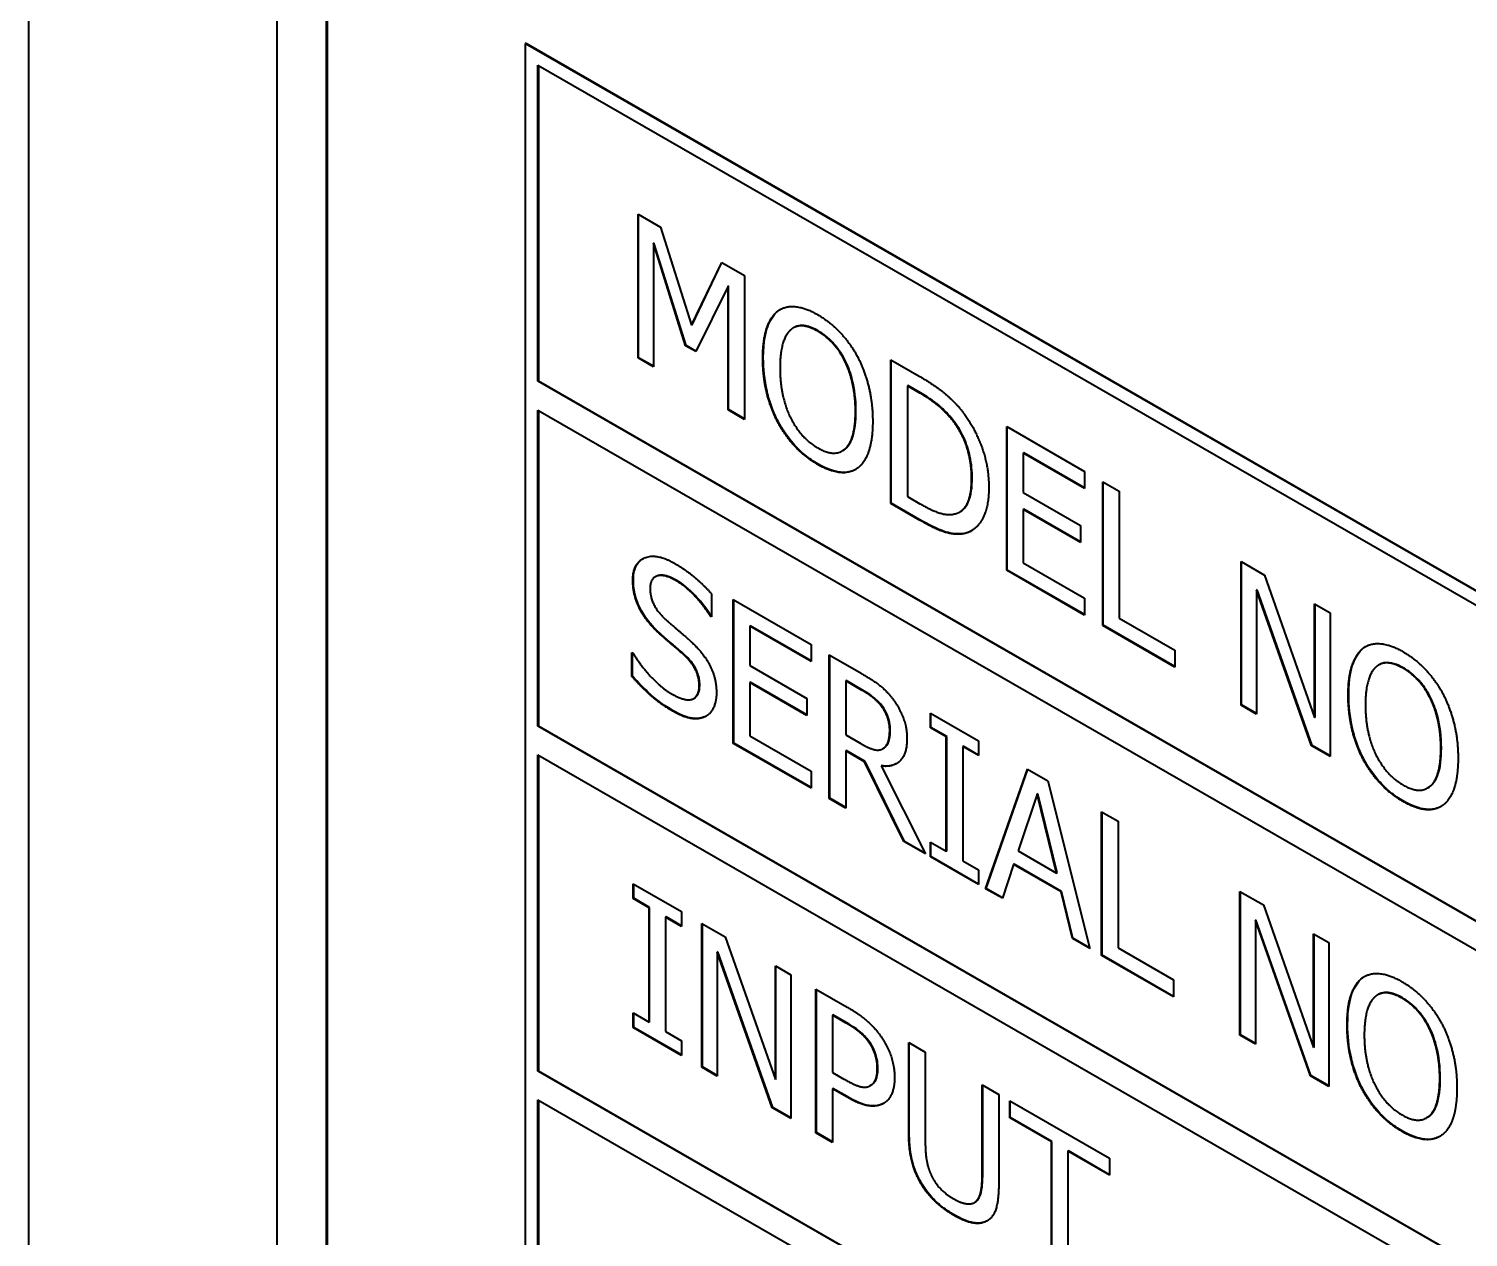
# Model space of a CAD drawing. Header units: millimetres. Extents: x 0 to 4756, y 0 to 3364.
# Drawn here: x 3925.43 to 3935.67, y 2690.37 to 2698.96 of the extents above; entities that cross this region are included whole.
import ezdxf

# ---------------------------------------------------------------- set-up
doc = ezdxf.new("R2010")
doc.units = ezdxf.units.MM
doc.header["$LTSCALE"] = 4
doc.layers.add('가시적인 것(ISO)', color=3, linetype='Continuous', lineweight=40)
doc.layers.add('가시적인 좁은 것(ISO)', color=3, linetype='Continuous', lineweight=35)

msp = doc.modelspace()

# ---------------------------------------------------------------- linework, layer by layer
at = {"layer": '가시적인 것(ISO)'}
for p, q in [((3925.4333, 2668.1894), (3925.4333, 2717.2422)), ((3927.1975, 2712.1344), (3927.1975, 2671.2571)), ((3927.5511, 2671.428), (3927.5511, 2711.5564)), ((3927.5546, 2711.555), (3927.5546, 2671.43)), ((3928.9688, 2698.8553), (3928.9653, 2698.8532)), ((3928.9653, 2698.8532), (3944.8752, 2689.6913)), ((3928.9653, 2679.2321), (3928.9653, 2698.8532)), ((3928.9688, 2698.8553), (3944.8787, 2689.6934)), ((3929.0537, 2696.4519), (3929.0537, 2698.7001)), ((3929.0537, 2698.7001), (3944.7868, 2689.64)), ((3929.0572, 2698.6981), (3929.0572, 2696.4539)), ((3929.7655, 2696.6173), (3929.7655, 2697.6392)), ((3929.7655, 2697.6392), (3929.9259, 2697.5468)), ((3929.769, 2696.6193), (3929.769, 2697.6372)), ((3929.9259, 2697.5468), (3930.1465, 2696.8508)), ((3929.8786, 2697.4365), (3929.8751, 2697.4345)), ((3930.1036, 2696.7041), (3929.8751, 2697.4345)), ((3929.8751, 2697.4345), (3929.8751, 2696.5542)), ((3930.1071, 2696.7062), (3929.8786, 2697.4365)), ((3930.1465, 2696.8508), (3930.36, 2697.2968)), ((3930.1501, 2696.8529), (3930.362, 2697.2957)), ((3930.36, 2697.2968), (3930.5233, 2697.2028)), ((3930.5233, 2697.2028), (3930.5233, 2696.1809)), ((3930.4058, 2697.1288), (3930.1752, 2696.6629)), ((3930.4094, 2697.1309), (3930.4058, 2697.1288)), ((3930.4058, 2696.2485), (3930.4058, 2697.1288)), ((3930.4094, 2696.2505), (3930.4094, 2697.1309)), ((3930.7618, 2696.9528), (3930.7582, 2696.9507)), ((3930.1501, 2696.8529), (3930.1465, 2696.8508)), ((3930.8734, 2696.8332), (3930.8699, 2696.8312)), ((3930.1071, 2696.7062), (3930.1036, 2696.7041)), ((3930.1752, 2696.6629), (3930.1036, 2696.7041)), ((3930.1768, 2696.6661), (3930.1071, 2696.7062)), ((3929.769, 2696.6193), (3929.7655, 2696.6173)), ((3929.8751, 2696.5542), (3929.7655, 2696.6173)), ((3929.8751, 2696.5582), (3929.769, 2696.6193)), ((3931.5626, 2695.5824), (3931.5626, 2696.6043)), ((3931.5626, 2696.6043), (3931.7639, 2696.4884)), ((3931.5662, 2695.5844), (3931.5662, 2696.6023)), ((3929.0572, 2696.4539), (3929.0537, 2696.4519)), ((3944.7868, 2687.3918), (3929.0537, 2696.4519)), ((3929.0572, 2696.4539), (3944.7868, 2687.3959)), ((3931.6836, 2696.4211), (3931.6801, 2696.4191)), ((3931.6801, 2696.4191), (3931.6801, 2695.6323)), ((3931.7696, 2696.3675), (3931.6801, 2696.4191)), ((3931.7732, 2696.3695), (3931.6836, 2696.4211)), ((3929.0537, 2693.9993), (3929.0537, 2696.2475)), ((3929.0537, 2696.2475), (3944.7868, 2687.1874)), ((3929.0572, 2696.2455), (3929.0572, 2694.0013)), ((3930.4094, 2696.2505), (3930.4058, 2696.2485)), ((3930.5233, 2696.1809), (3930.4058, 2696.2485)), ((3930.5233, 2696.1849), (3930.4094, 2696.2505)), ((3932.3871, 2695.1076), (3932.3871, 2696.1295)), ((3932.3871, 2696.1295), (3932.94, 2695.8111)), ((3932.3906, 2695.1096), (3932.3906, 2696.1275)), ((3931.2206, 2695.9583), (3931.2171, 2695.9563)), ((3932.5081, 2695.943), (3932.5045, 2695.941)), ((3932.94, 2695.6902), (3932.5045, 2695.941)), ((3932.5045, 2695.941), (3932.5045, 2695.6611)), ((3932.94, 2695.6943), (3932.5081, 2695.943)), ((3932.94, 2695.8111), (3932.94, 2695.6902)), ((3933.0689, 2694.7149), (3933.0689, 2695.7369)), ((3933.0689, 2695.7369), (3933.1864, 2695.6692)), ((3933.0725, 2694.717), (3933.0725, 2695.7348)), ((3931.6801, 2695.6323), (3931.7696, 2695.5808)), ((3932.5045, 2695.6611), (3932.9107, 2695.4272)), ((3933.1864, 2695.6692), (3933.1864, 2694.7682)), ((3931.5662, 2695.5844), (3931.5626, 2695.5824)), ((3931.766, 2695.4652), (3931.5626, 2695.5824)), ((3931.7696, 2695.4673), (3931.5662, 2695.5844)), ((3932.056, 2695.5244), (3932.0524, 2695.5224)), ((3932.5081, 2695.5422), (3932.5045, 2695.5402)), ((3932.5045, 2695.5402), (3932.5045, 2695.1609)), ((3932.9107, 2695.3063), (3932.5045, 2695.5402)), ((3932.9107, 2695.3104), (3932.5081, 2695.5422)), ((3932.9107, 2695.4272), (3932.9107, 2695.3063)), ((3932.0826, 2695.369), (3932.0791, 2695.367)), ((3932.3906, 2695.1096), (3932.3871, 2695.1076)), ((3932.94, 2694.7892), (3932.3871, 2695.1076)), ((3932.94, 2694.7932), (3932.3906, 2695.1096)), ((3932.5045, 2695.1609), (3932.94, 2694.9101)), ((3934.0531, 2694.1482), (3934.0531, 2695.1701)), ((3934.0531, 2695.1701), (3934.22, 2695.074)), ((3934.0566, 2694.1502), (3934.0566, 2695.1681)), ((3929.8898, 2695.0626), (3929.8862, 2695.0605)), ((3934.22, 2695.074), (3934.576, 2694.0599)), ((3930.2884, 2694.9396), (3930.2884, 2694.7773)), ((3930.4424, 2693.877), (3930.4424, 2694.899)), ((3930.4424, 2694.899), (3930.9953, 2694.5805)), ((3930.4459, 2693.8791), (3930.4459, 2694.8969)), ((3932.94, 2694.9101), (3932.94, 2694.7892)), ((3934.1662, 2694.9683), (3934.1627, 2694.9662)), ((3934.5538, 2693.8599), (3934.1627, 2694.9662)), ((3934.1627, 2694.9662), (3934.1627, 2694.0851)), ((3934.5573, 2693.8619), (3934.1662, 2694.9683)), ((3930.2833, 2694.7843), (3930.2798, 2694.7822)), ((3930.2884, 2694.7773), (3930.2798, 2694.7822)), ((3930.2884, 2694.7814), (3930.2833, 2694.7843)), ((3934.576, 2694.0599), (3934.576, 2694.869)), ((3934.576, 2694.869), (3934.6856, 2694.8059)), ((3934.5795, 2694.062), (3934.5795, 2694.867)), ((3934.6856, 2694.8059), (3934.6856, 2693.784)), ((3930.5634, 2694.7124), (3930.5598, 2694.7104)), ((3930.9953, 2694.4596), (3930.5598, 2694.7104)), ((3930.5598, 2694.7104), (3930.5598, 2694.4305)), ((3930.9953, 2694.4637), (3930.5634, 2694.7124)), ((3933.0725, 2694.717), (3933.0689, 2694.7149)), ((3933.5811, 2694.42), (3933.0689, 2694.7149)), ((3933.5811, 2694.4241), (3933.0725, 2694.717)), ((3933.1864, 2694.7682), (3933.5811, 2694.5409)), ((3930.9953, 2694.5805), (3930.9953, 2694.4596)), ((3929.7218, 2694.3533), (3929.7218, 2694.5239)), ((3929.7218, 2694.5239), (3929.7304, 2694.5189)), ((3929.7253, 2694.3553), (3929.7253, 2694.5218)), ((3931.1243, 2694.5063), (3931.352, 2694.3751)), ((3931.1243, 2693.4844), (3931.1243, 2694.5063)), ((3931.1278, 2693.4864), (3931.1278, 2694.5042)), ((3933.5811, 2694.5409), (3933.5811, 2694.42)), ((3934.9241, 2694.5559), (3934.9205, 2694.5538)), ((3930.5598, 2694.4305), (3930.966, 2694.1966)), ((3935.0357, 2694.4363), (3935.0322, 2694.4343)), ((3929.7253, 2694.3553), (3929.7218, 2694.3533)), ((3930.5634, 2694.3116), (3930.5598, 2694.3096)), ((3930.5598, 2694.3096), (3930.5598, 2693.9303)), ((3930.966, 2694.0757), (3930.5598, 2694.3096)), ((3930.966, 2694.0798), (3930.5634, 2694.3116)), ((3931.2453, 2694.3231), (3931.2417, 2694.321)), ((3931.3585, 2694.2538), (3931.2417, 2694.321)), ((3931.2417, 2694.321), (3931.2417, 2693.9368)), ((3931.362, 2694.2558), (3931.2453, 2694.3231)), ((3930.1653, 2694.1985), (3930.1618, 2694.1965)), ((3930.966, 2694.1966), (3930.966, 2694.0757)), ((3931.8441, 2693.9874), (3931.8441, 2694.0917)), ((3931.8441, 2694.0917), (3932.1865, 2693.8946)), ((3931.8477, 2693.9894), (3931.8477, 2694.0897)), ((3934.0566, 2694.1502), (3934.0531, 2694.1482)), ((3934.1627, 2694.0851), (3934.0531, 2694.1482)), ((3934.1627, 2694.0892), (3934.0566, 2694.1502)), ((3929.0572, 2694.0013), (3929.0537, 2693.9993)), ((3944.7868, 2684.9391), (3929.0537, 2693.9993)), ((3929.0572, 2694.0013), (3944.7868, 2684.9432)), ((3931.8477, 2693.9894), (3931.8441, 2693.9874)), ((3931.9566, 2693.9226), (3931.8441, 2693.9874)), ((3931.9601, 2693.9247), (3931.8477, 2693.9894)), ((3934.5795, 2694.062), (3934.576, 2694.0599)), ((3930.4459, 2693.8791), (3930.4424, 2693.877)), ((3930.9953, 2693.5586), (3930.4424, 2693.877)), ((3930.9953, 2693.5627), (3930.4459, 2693.8791)), ((3930.5598, 2693.9303), (3930.9953, 2693.6795)), ((3931.2417, 2693.9368), (3931.3449, 2693.8774)), ((3931.9601, 2693.9247), (3931.9566, 2693.9226)), ((3931.9566, 2693.1094), (3931.9566, 2693.9226)), ((3931.9601, 2693.1114), (3931.9601, 2693.9247)), ((3932.1865, 2693.8946), (3932.1865, 2693.7902)), ((3934.5573, 2693.8619), (3934.5538, 2693.8599)), ((3934.6856, 2693.784), (3934.5538, 2693.8599)), ((3934.6856, 2693.788), (3934.5573, 2693.8619)), ((3929.0537, 2691.5466), (3929.0537, 2693.7949)), ((3929.0537, 2693.7949), (3944.7868, 2684.7348)), ((3929.0572, 2693.7928), (3929.0572, 2691.5486)), ((3931.2453, 2693.8254), (3931.2417, 2693.8233)), ((3931.3764, 2693.7458), (3931.2417, 2693.8233)), ((3931.2417, 2693.8233), (3931.2417, 2693.4167)), ((3931.3799, 2693.7478), (3931.2453, 2693.8254)), ((3931.5046, 2693.8384), (3931.5044, 2693.8383)), ((3931.511, 2693.842), (3931.5075, 2693.84)), ((3932.0776, 2693.857), (3932.074, 2693.855)), ((3932.1865, 2693.7902), (3932.074, 2693.855)), ((3932.074, 2693.855), (3932.074, 2693.0418)), ((3932.1865, 2693.7943), (3932.0776, 2693.857)), ((3930.9953, 2693.6795), (3930.9953, 2693.5586)), ((3931.3799, 2693.7478), (3931.3764, 2693.7458)), ((3931.6557, 2693.1783), (3931.3764, 2693.7458)), ((3931.6593, 2693.1803), (3931.3799, 2693.7478)), ((3931.4974, 2693.7183), (3931.4939, 2693.7162)), ((3931.4939, 2693.7162), (3931.8083, 2693.0904)), ((3932.2366, 2692.8438), (3932.5346, 2693.6941)), ((3932.2402, 2692.8458), (3932.537, 2693.6928)), ((3932.5346, 2693.6941), (3932.6793, 2693.6108)), ((3932.6793, 2693.6108), (3932.9773, 2692.4173)), ((3935.3829, 2693.5614), (3935.3793, 2693.5594)), ((3931.1278, 2693.4864), (3931.1243, 2693.4844)), ((3931.2417, 2693.4167), (3931.1243, 2693.4844)), ((3931.2417, 2693.4208), (3931.1278, 2693.4864)), ((3932.6041, 2693.515), (3932.468, 2693.1122)), ((3932.6076, 2693.517), (3932.6041, 2693.515)), ((3932.7409, 2692.955), (3932.6041, 2693.515)), ((3932.7444, 2692.9571), (3932.6076, 2693.517)), ((3933.0611, 2692.369), (3933.0611, 2693.391)), ((3933.0611, 2693.391), (3933.1785, 2693.3233)), ((3933.0646, 2692.3711), (3933.0646, 2693.3889)), ((3933.1785, 2693.3233), (3933.1785, 2692.4223)), ((3931.6593, 2693.1803), (3931.6557, 2693.1783)), ((3931.8083, 2693.0904), (3931.6557, 2693.1783)), ((3931.8054, 2693.0962), (3931.6593, 2693.1803)), ((3931.8441, 2693.0698), (3931.8441, 2693.1742)), ((3931.8441, 2693.1742), (3931.9566, 2693.1094)), ((3931.8477, 2693.0718), (3931.8477, 2693.1721)), ((3931.8477, 2693.0718), (3931.8441, 2693.0698)), ((3932.1865, 2692.8727), (3931.8441, 2693.0698)), ((3932.1865, 2692.8767), (3931.8477, 2693.0718)), ((3931.9601, 2693.1114), (3931.9566, 2693.1094)), ((3932.074, 2693.0418), (3932.1865, 2692.977)), ((3932.468, 2693.1122), (3932.7409, 2692.955)), ((3932.1865, 2692.977), (3932.1865, 2692.8727)), ((3932.4358, 2693.0148), (3932.3555, 2692.7753)), ((3932.4393, 2693.0169), (3932.4358, 2693.0148)), ((3932.7731, 2692.8205), (3932.4358, 2693.0148)), ((3932.7767, 2692.8226), (3932.4393, 2693.0169)), ((3932.7444, 2692.9571), (3932.7409, 2692.955)), ((3929.7311, 2692.7731), (3929.7311, 2692.8774)), ((3929.7311, 2692.8774), (3930.0735, 2692.6803)), ((3929.7346, 2692.7751), (3929.7346, 2692.8754)), ((3932.2402, 2692.8458), (3932.2366, 2692.8438)), ((3932.3555, 2692.7753), (3932.2366, 2692.8438)), ((3932.3567, 2692.7787), (3932.2402, 2692.8458)), ((3929.7346, 2692.7751), (3929.7311, 2692.7731)), ((3929.8436, 2692.7083), (3929.7311, 2692.7731)), ((3929.8471, 2692.7104), (3929.7346, 2692.7751)), ((3932.7767, 2692.8226), (3932.7731, 2692.8205)), ((3932.8533, 2692.4886), (3932.7731, 2692.8205)), ((3932.8569, 2692.4907), (3932.7767, 2692.8226)), ((3934.0452, 2691.8023), (3934.0452, 2692.8242)), ((3934.0452, 2692.8242), (3934.2121, 2692.7281)), ((3934.0488, 2691.8043), (3934.0488, 2692.8222)), ((3929.8471, 2692.7104), (3929.8436, 2692.7083)), ((3929.8436, 2691.8951), (3929.8436, 2692.7083)), ((3929.8471, 2691.8971), (3929.8471, 2692.7104)), ((3929.9646, 2692.6427), (3929.961, 2692.6407)), ((3930.0735, 2692.5759), (3929.961, 2692.6407)), ((3929.961, 2692.6407), (3929.961, 2691.8274)), ((3930.0735, 2692.58), (3929.9646, 2692.6427)), ((3930.0735, 2692.6803), (3930.0735, 2692.5759)), ((3934.2121, 2692.7281), (3934.5681, 2691.714)), ((3930.2189, 2691.5746), (3930.2189, 2692.5965)), ((3930.2189, 2692.5965), (3930.3858, 2692.5004)), ((3930.2224, 2691.5766), (3930.2224, 2692.5945)), ((3934.1584, 2692.6224), (3934.1548, 2692.6203)), ((3934.5459, 2691.514), (3934.1548, 2692.6203)), ((3934.1548, 2692.6203), (3934.1548, 2691.7392)), ((3934.5494, 2691.516), (3934.1584, 2692.6224)), ((3930.3858, 2692.5004), (3930.7418, 2691.4863)), ((3932.8569, 2692.4907), (3932.8533, 2692.4886)), ((3932.9773, 2692.4173), (3932.8533, 2692.4886)), ((3932.9761, 2692.422), (3932.8569, 2692.4907)), ((3934.5681, 2691.714), (3934.5681, 2692.5231)), ((3934.5681, 2692.5231), (3934.6777, 2692.46)), ((3934.5716, 2691.716), (3934.5716, 2692.5211)), ((3934.6777, 2692.46), (3934.6777, 2691.4381)), ((3930.332, 2692.3947), (3930.3285, 2692.3927)), ((3930.7196, 2691.2863), (3930.3285, 2692.3927)), ((3930.3285, 2692.3927), (3930.3285, 2691.5115)), ((3930.7231, 2691.2883), (3930.332, 2692.3947)), ((3933.0646, 2692.3711), (3933.0611, 2692.369)), ((3933.5732, 2692.0741), (3933.0611, 2692.369)), ((3933.5732, 2692.0782), (3933.0646, 2692.3711)), ((3933.1785, 2692.4223), (3933.5732, 2692.195)), ((3930.7418, 2691.4863), (3930.7418, 2692.2954)), ((3930.7418, 2692.2954), (3930.8514, 2692.2323)), ((3930.7453, 2691.4884), (3930.7453, 2692.2934)), ((3930.8514, 2692.2323), (3930.8514, 2691.2104)), ((3931.0304, 2691.1073), (3931.0304, 2692.1292)), ((3931.0304, 2692.1292), (3931.2525, 2692.0013)), ((3931.034, 2691.1093), (3931.034, 2692.1272)), ((3933.5732, 2692.195), (3933.5732, 2692.0741)), ((3934.9162, 2692.21), (3934.9126, 2692.2079)), ((3935.0278, 2692.0904), (3935.0243, 2692.0884)), ((3929.7311, 2691.8555), (3929.7311, 2691.9599)), ((3929.7311, 2691.9599), (3929.8436, 2691.8951)), ((3929.7346, 2691.8575), (3929.7346, 2691.9578)), ((3931.1514, 2691.946), (3931.1479, 2691.944)), ((3931.2453, 2691.8879), (3931.1479, 2691.944)), ((3931.1479, 2691.944), (3931.1479, 2691.5365)), ((3931.2488, 2691.8899), (3931.1514, 2691.946)), ((3929.7346, 2691.8575), (3929.7311, 2691.8555)), ((3930.0735, 2691.6583), (3929.7311, 2691.8555)), ((3930.0735, 2691.6624), (3929.7346, 2691.8575)), ((3929.8471, 2691.8971), (3929.8436, 2691.8951)), ((3929.961, 2691.8274), (3930.0735, 2691.7627)), ((3930.0735, 2691.7627), (3930.0735, 2691.6583)), ((3931.6901, 2691.1116), (3931.6901, 2691.7493)), ((3931.6901, 2691.7493), (3931.8076, 2691.6817)), ((3931.6937, 2691.1137), (3931.6937, 2691.7473)), ((3934.0488, 2691.8043), (3934.0452, 2691.8023)), ((3934.1548, 2691.7392), (3934.0452, 2691.8023)), ((3934.1548, 2691.7432), (3934.0488, 2691.8043)), ((3934.5716, 2691.716), (3934.5681, 2691.714)), ((3931.8076, 2691.6817), (3931.8076, 2691.044)), ((3929.0572, 2691.5486), (3929.0537, 2691.5466)), ((3944.7868, 2682.4865), (3929.0537, 2691.5466)), ((3929.0572, 2691.5486), (3944.7868, 2682.4906)), ((3930.2224, 2691.5766), (3930.2189, 2691.5746)), ((3930.3285, 2691.5115), (3930.2189, 2691.5746)), ((3930.3285, 2691.5156), (3930.2224, 2691.5766)), ((3931.1479, 2691.5365), (3931.2281, 2691.4903)), ((3934.5494, 2691.516), (3934.5459, 2691.514)), ((3934.6777, 2691.4381), (3934.5459, 2691.514)), ((3934.6777, 2691.4421), (3934.5494, 2691.516)), ((3930.7453, 2691.4884), (3930.7418, 2691.4863)), ((3931.1514, 2691.4226), (3931.1479, 2691.4206)), ((3931.2475, 2691.3632), (3931.1479, 2691.4206)), ((3931.1479, 2691.4206), (3931.1479, 2691.0396)), ((3931.251, 2691.3653), (3931.1514, 2691.4226)), ((3931.4174, 2691.4436), (3931.4139, 2691.4415)), ((3931.42, 2691.4452), (3931.4165, 2691.4431)), ((3932.2123, 2690.8076), (3932.2123, 2691.4486)), ((3932.2123, 2691.4486), (3932.3298, 2691.381)), ((3932.2158, 2690.8097), (3932.2158, 2691.4466)), ((3929.0537, 2689.094), (3929.0537, 2691.3422)), ((3929.0537, 2691.3422), (3944.7868, 2682.2821)), ((3929.0572, 2691.3402), (3929.0572, 2689.096)), ((3932.3298, 2691.381), (3932.3298, 2690.7433)), ((3932.4078, 2691.2151), (3932.4078, 2691.336)), ((3932.4078, 2691.336), (3933.1184, 2690.9268)), ((3932.4114, 2691.2171), (3932.4114, 2691.334)), ((3930.7231, 2691.2883), (3930.7196, 2691.2863)), ((3930.8514, 2691.2104), (3930.7196, 2691.2863)), ((3930.8514, 2691.2145), (3930.7231, 2691.2883)), ((3932.4114, 2691.2171), (3932.4078, 2691.2151)), ((3932.7044, 2691.0443), (3932.4078, 2691.2151)), ((3932.7079, 2691.0464), (3932.4114, 2691.2171)), ((3935.375, 2691.2155), (3935.3715, 2691.2135)), ((3931.034, 2691.1093), (3931.0304, 2691.1073)), ((3931.1479, 2691.0396), (3931.0304, 2691.1073)), ((3931.1479, 2691.0437), (3931.034, 2691.1093)), ((3932.7079, 2691.0464), (3932.7044, 2691.0443)), ((3932.7044, 2690.1433), (3932.7044, 2691.0443)), ((3932.7079, 2690.1454), (3932.7079, 2691.0464)), ((3932.8254, 2690.9787), (3932.8218, 2690.9767)), ((3932.8218, 2690.9767), (3932.8218, 2690.0757)), ((3933.1184, 2690.8059), (3932.8218, 2690.9767)), ((3933.1184, 2690.81), (3932.8254, 2690.9787)), ((3933.1184, 2690.9268), (3933.1184, 2690.8059)), ((3932.16, 2690.6136), (3932.1564, 2690.6116))]:
    msp.add_line(p, q, dxfattribs=at)
for points, degree in [([(3930.6522, 2696.6176), (3930.6522, 2696.746), (3930.7074, 2696.9096), (3930.7582, 2696.9507)], 2), ([(3930.7582, 2696.9507), (3930.8098, 2696.9889), (3930.9538, 2696.9764), (3931.0426, 2696.9253)], 2), ([(3930.7618, 2696.9528), (3930.7664, 2696.9562), (3930.7712, 2696.9594), (3930.7761, 2696.9623)], 3), ([(3931.0433, 2696.8073), (3930.9796, 2696.844), (3930.8836, 2696.8479), (3930.8471, 2696.8143)], 2), ([(3931.0426, 2696.9253), (3931.1329, 2696.8733), (3931.2775, 2696.7171), (3931.3277, 2696.6228)], 2), ([(3930.8471, 2696.8143), (3930.812, 2696.7823), (3930.7747, 2696.6464), (3930.7747, 2696.5471)], 2), ([(3931.2389, 2696.5887), (3931.2038, 2696.6619), (3931.1049, 2696.7718), (3931.0433, 2696.8073)], 2), ([(3930.7575, 2696.1636), (3930.7067, 2696.2608), (3930.6522, 2696.4917), (3930.6522, 2696.6176)], 2), ([(3930.7747, 2696.5471), (3930.7747, 2696.3458), (3930.9208, 2696.048), (3931.0433, 2695.9775)], 2), ([(3931.3112, 2696.2381), (3931.3112, 2696.3391), (3931.2732, 2696.5175), (3931.2389, 2696.5887)], 2), ([(3931.3277, 2696.6228), (3931.3778, 2696.526), (3931.4337, 2696.2951), (3931.4337, 2696.1676)], 2), ([(3931.7639, 2696.4884), (3931.8885, 2696.4166), (3932.0303, 2696.2919), (3932.0805, 2696.2249)], 2), ([(3932.0031, 2696.1717), (3931.9559, 2696.2313), (3931.8491, 2696.3217), (3931.7696, 2696.3675)], 2), ([(3931.0433, 2695.9775), (3931.1658, 2695.9069), (3931.3112, 2696.0369), (3931.3112, 2696.2381)], 2), ([(3932.0805, 2696.2249), (3932.1657, 2696.1104), (3932.2596, 2695.8402), (3932.2596, 2695.6912)], 2), ([(3931.0426, 2695.8603), (3930.9531, 2695.9118), (3930.8098, 2696.0647), (3930.7575, 2696.1636)], 2), ([(3931.4337, 2696.1676), (3931.4337, 2696.0434), (3931.3793, 2695.8735), (3931.3277, 2695.8353)], 2), ([(3932.1371, 2695.7634), (3932.1371, 2695.881), (3932.0697, 2696.0862), (3932.0031, 2696.1717)], 2), ([(3931.3277, 2695.8353), (3931.2732, 2695.7954), (3931.1293, 2695.8104), (3931.0426, 2695.8603)], 2), ([(3932.0139, 2695.508), (3932.0755, 2695.5206), (3932.1371, 2695.6441), (3932.1371, 2695.7634)], 2), ([(3932.2596, 2695.6912), (3932.2596, 2695.5512), (3932.1614, 2695.3825), (3932.0791, 2695.367)], 2), ([(3931.7696, 2695.5808), (3931.8477, 2695.5358), (3931.9659, 2695.4967), (3932.0139, 2695.508)], 2), ([(3932.0791, 2695.367), (3932.0117, 2695.3569), (3931.8735, 2695.4034), (3931.766, 2695.4652)], 2), ([(3932.1362, 2695.3883), (3932.1199, 2695.3791), (3932.102, 2695.3726), (3932.0826, 2695.369)], 3), ([(3929.7282, 2695.0361), (3929.7282, 2695.1603), (3929.8958, 2695.2319), (3930.0255, 2695.1572)], 2), ([(3930.0255, 2695.1572), (3930.1, 2695.1143), (3930.2318, 2695.0045), (3930.2884, 2694.9396)], 2), ([(3929.7855, 2694.8184), (3929.7583, 2694.868), (3929.7282, 2694.9765), (3929.7282, 2695.0361)], 2), ([(3930.0334, 2695.0351), (3929.9517, 2695.0821), (3929.8507, 2695.0517), (3929.8507, 2694.9796)], 2), ([(3930.2798, 2694.7822), (3930.2375, 2694.8513), (3930.1057, 2694.9934), (3930.0334, 2695.0351)], 2), ([(3929.8507, 2694.9796), (3929.8507, 2694.915), (3929.9102, 2694.8038), (3929.966, 2694.7542)], 2), ([(3929.9317, 2694.644), (3929.8858, 2694.6845), (3929.8135, 2694.7684), (3929.7855, 2694.8184)], 2), ([(3929.966, 2694.7542), (3930.0033, 2694.7212), (3930.1114, 2694.6291), (3930.1473, 2694.596)], 2), ([(3930.0914, 2694.5056), (3930.0506, 2694.5424), (3929.9825, 2694.5998), (3929.9317, 2694.644)], 2), ([(3930.1473, 2694.596), (3930.2382, 2694.5113), (3930.3227, 2694.3327), (3930.3227, 2694.2374)], 2), ([(3934.9205, 2694.5538), (3934.9721, 2694.5921), (3935.1161, 2694.5795), (3935.2049, 2694.5284)], 2), ([(3929.7304, 2694.5189), (3929.7884, 2694.4226), (3929.9352, 2694.2684), (3930.0033, 2694.2293)], 2), ([(3930.2003, 2694.2864), (3930.2003, 2694.3477), (3930.148, 2694.454), (3930.0914, 2694.5056)], 2), ([(3934.8145, 2694.2207), (3934.8145, 2694.3491), (3934.8697, 2694.5127), (3934.9205, 2694.5538)], 2), ([(3934.9241, 2694.5559), (3934.9287, 2694.5593), (3934.9335, 2694.5625), (3934.9384, 2694.5654)], 3), ([(3935.2049, 2694.5284), (3935.2951, 2694.4764), (3935.4398, 2694.3202), (3935.49, 2694.2259)], 2), ([(3931.352, 2694.3751), (3931.428, 2694.3314), (3931.5304, 2694.2534), (3931.5769, 2694.1918)], 2), ([(3935.0093, 2694.4174), (3934.9742, 2694.3854), (3934.937, 2694.2495), (3934.937, 2694.1502)], 2), ([(3935.2056, 2694.4104), (3935.1418, 2694.4471), (3935.0459, 2694.451), (3935.0093, 2694.4174)], 2), ([(3935.4011, 2694.1918), (3935.366, 2694.265), (3935.2672, 2694.3749), (3935.2056, 2694.4104)], 2), ([(3930.0119, 2694.1067), (3929.9159, 2694.162), (3929.7812, 2694.2859), (3929.7218, 2694.3533)], 2), ([(3930.0033, 2694.2293), (3930.1007, 2694.1732), (3930.2003, 2694.2094), (3930.2003, 2694.2864)], 2), ([(3930.3227, 2694.2374), (3930.3227, 2694.177), (3930.2805, 2694.0854), (3930.2425, 2694.0666)], 2), ([(3931.4989, 2694.1382), (3931.4738, 2694.1717), (3931.4072, 2694.2258), (3931.3585, 2694.2538)], 2), ([(3931.5769, 2694.1918), (3931.6235, 2694.1302), (3931.6772, 2693.9908), (3931.6772, 2693.9104)], 2), ([(3934.9198, 2693.7667), (3934.8689, 2693.8639), (3934.8145, 2694.0948), (3934.8145, 2694.2207)], 2), ([(3935.4735, 2693.8412), (3935.4735, 2693.9423), (3935.4355, 2694.1206), (3935.4011, 2694.1918)], 2), ([(3935.49, 2694.2259), (3935.5401, 2694.1291), (3935.596, 2693.8982), (3935.596, 2693.7707)], 2), ([(3930.2425, 2694.0666), (3930.2003, 2694.0463), (3930.0928, 2694.0601), (3930.0119, 2694.1067)], 2), ([(3930.2507, 2694.0711), (3930.2491, 2694.0702), (3930.2476, 2694.0694), (3930.2461, 2694.0687)], 3), ([(3931.5547, 2693.9702), (3931.5547, 2694.0149), (3931.5275, 2694.0993), (3931.4989, 2694.1382)], 2), ([(3934.937, 2694.1502), (3934.937, 2693.9489), (3935.0831, 2693.6511), (3935.2056, 2693.5806)], 2), ([(3931.5046, 2693.8384), (3931.5304, 2693.8517), (3931.5547, 2693.9172), (3931.5547, 2693.9702)], 2), ([(3931.3449, 2693.8774), (3931.3957, 2693.8481), (3931.4767, 2693.8222), (3931.5046, 2693.8384)], 2), ([(3931.6772, 2693.9104), (3931.6772, 2693.7986), (3931.5784, 2693.704), (3931.4939, 2693.7162)], 2), ([(3935.2049, 2693.4634), (3935.1153, 2693.515), (3934.9721, 2693.6678), (3934.9198, 2693.7667)], 2), ([(3935.2056, 2693.5806), (3935.3281, 2693.51), (3935.4735, 2693.64), (3935.4735, 2693.8412)], 2), ([(3935.596, 2693.7707), (3935.596, 2693.6465), (3935.5415, 2693.4766), (3935.49, 2693.4384)], 2), ([(3935.49, 2693.4384), (3935.4355, 2693.3985), (3935.2915, 2693.4135), (3935.2049, 2693.4634)], 2), ([(3934.9126, 2692.2079), (3934.9642, 2692.2461), (3935.1082, 2692.2336), (3935.197, 2692.1825)], 2), ([(3934.8066, 2691.8748), (3934.8066, 2692.0031), (3934.8618, 2692.1668), (3934.9126, 2692.2079)], 2), ([(3934.9162, 2692.21), (3934.9208, 2692.2134), (3934.9256, 2692.2166), (3934.9305, 2692.2195)], 3), ([(3935.197, 2692.1825), (3935.2873, 2692.1305), (3935.4319, 2691.9743), (3935.4821, 2691.88)], 2), ([(3935.0015, 2692.0715), (3934.9664, 2692.0395), (3934.9291, 2691.9036), (3934.9291, 2691.8042)], 2), ([(3935.1977, 2692.0645), (3935.134, 2692.1012), (3935.038, 2692.1051), (3935.0015, 2692.0715)], 2), ([(3935.3933, 2691.8459), (3935.3582, 2691.9191), (3935.2593, 2692.029), (3935.1977, 2692.0645)], 2), ([(3931.2525, 2692.0013), (3931.3313, 2691.956), (3931.4416, 2691.8626), (3931.4838, 2691.8043)], 2), ([(3931.4029, 2691.7582), (3931.375, 2691.7958), (3931.3005, 2691.8561), (3931.2453, 2691.8879)], 2), ([(3934.9119, 2691.4208), (3934.8611, 2691.518), (3934.8066, 2691.7489), (3934.8066, 2691.8748)], 2), ([(3935.4656, 2691.4953), (3935.4656, 2691.5963), (3935.4276, 2691.7747), (3935.3933, 2691.8459)], 2), ([(3935.4821, 2691.88), (3935.5322, 2691.7832), (3935.5881, 2691.5523), (3935.5881, 2691.4248)], 2), ([(3931.4666, 2691.5658), (3931.4666, 2691.6188), (3931.4351, 2691.7148), (3931.4029, 2691.7582)], 2), ([(3931.4838, 2691.8043), (3931.5333, 2691.737), (3931.5891, 2691.5847), (3931.5891, 2691.4994)], 2), ([(3934.9291, 2691.8042), (3934.9291, 2691.603), (3935.0752, 2691.3052), (3935.1977, 2691.2347)], 2), ([(3931.4165, 2691.4431), (3931.443, 2691.4585), (3931.4666, 2691.5169), (3931.4666, 2691.5658)], 2), ([(3931.2281, 2691.4903), (3931.2997, 2691.4491), (3931.3879, 2691.4248), (3931.4165, 2691.4431)], 2), ([(3931.4174, 2691.4436), (3931.4183, 2691.4441), (3931.4192, 2691.4446), (3931.42, 2691.4452)], 3), ([(3931.5891, 2691.4994), (3931.5891, 2691.4332), (3931.5483, 2691.3374), (3931.5118, 2691.317)], 2), ([(3935.197, 2691.1175), (3935.1075, 2691.169), (3934.9642, 2691.3219), (3934.9119, 2691.4208)], 2), ([(3935.1977, 2691.2347), (3935.3202, 2691.1641), (3935.4656, 2691.2941), (3935.4656, 2691.4953)], 2), ([(3935.5881, 2691.4248), (3935.5881, 2691.3005), (3935.5337, 2691.1307), (3935.4821, 2691.0924)], 2), ([(3931.5118, 2691.317), (3931.4659, 2691.2913), (3931.342, 2691.3088), (3931.2475, 2691.3632)], 2), ([(3931.7746, 2690.7516), (3931.7281, 2690.8314), (3931.6901, 2691.0023), (3931.6901, 2691.1116)], 2), ([(3935.4821, 2691.0924), (3935.4276, 2691.0526), (3935.2837, 2691.0676), (3935.197, 2691.1175)], 2), ([(3931.8076, 2691.044), (3931.8076, 2690.9728), (3931.8233, 2690.8676), (3931.8455, 2690.8159)], 2), ([(3931.8455, 2690.8159), (3931.8692, 2690.7609), (3931.9508, 2690.6717), (3932.0096, 2690.6378)], 2), ([(3932.1743, 2690.6266), (3932.1965, 2690.6527), (3932.2123, 2690.7389), (3932.2123, 2690.8076)], 2), ([(3932.0096, 2690.5219), (3931.9315, 2690.5669), (3931.8155, 2690.6809), (3931.7746, 2690.7516)], 2), ([(3932.3298, 2690.7433), (3932.3298, 2690.6365), (3932.2925, 2690.5055), (3932.2452, 2690.4806)], 2), ([(3932.0096, 2690.6378), (3932.0647, 2690.6061), (3932.1507, 2690.5988), (3932.1743, 2690.6266)], 2), ([(3932.16, 2690.6136), (3932.1666, 2690.6174), (3932.1726, 2690.6224), (3932.1779, 2690.6286)], 3), ([(3932.2452, 2690.4806), (3932.203, 2690.4569), (3932.0912, 2690.4749), (3932.0096, 2690.5219)], 2), ([(3932.2507, 2690.4837), (3932.2501, 2690.4833), (3932.2494, 2690.483), (3932.2488, 2690.4826)], 3)]:
    msp.add_open_spline(points, degree=degree, dxfattribs=at)
for points, knots in [([(3930.6558, 2696.6196), (3930.6558, 2696.7378), (3930.6733, 2696.8029), (3930.7042, 2696.887), (3930.7284, 2696.9258), (3930.7618, 2696.9528)], [-0.079279059, -0.079279059, -0.079279059, -0.079279059, -0.044118552, -0.044118552, 0, 0, 0, 0]), ([(3931.0469, 2696.8093), (3931.0236, 2696.8227), (3931.0002, 2696.8336), (3930.9513, 2696.8483), (3930.9321, 2696.8488), (3930.9022, 2696.8461), (3930.887, 2696.8411), (3930.8734, 2696.8332)], [-0.050133543, -0.050133543, -0.050133543, -0.050133543, -0.039150954, -0.039150954, -0.026352674, -0.026352674, -0.009844801, -0.009844801, -0.009844801, -0.009844801]), ([(3931.2424, 2696.5907), (3931.2301, 2696.6164), (3931.216, 2696.6413), (3931.1843, 2696.688), (3931.1674, 2696.7091), (3931.1166, 2696.7627), (3931.082, 2696.7891), (3931.0469, 2696.8093)], [-0.063923442, -0.063923442, -0.063923442, -0.063923442, -0.04668159, -0.04668159, -0.029847599, -0.029847599, 0, 0, 0, 0]), ([(3930.7611, 2696.1656), (3930.7436, 2696.199), (3930.7287, 2696.233), (3930.7025, 2696.3046), (3930.6916, 2696.3417), (3930.6632, 2696.4622), (3930.6558, 2696.5436), (3930.6558, 2696.6196)], [-0.10254814, -0.10254814, -0.10254814, -0.10254814, -0.08007789, -0.08007789, -0.05577118, -0.05577118, 0, 0, 0, 0]), ([(3931.3147, 2696.2401), (3931.3147, 2696.3242), (3931.3049, 2696.3962), (3931.2779, 2696.5037), (3931.263, 2696.548), (3931.2424, 2696.5907)], [-0.071298846, -0.071298846, -0.071298846, -0.071298846, -0.028600089, -0.028600089, 0, 0, 0, 0]), ([(3932.0067, 2696.1738), (3931.9752, 2696.2134), (3931.9416, 2696.2484), (3931.8842, 2696.297), (3931.8438, 2696.3289), (3931.7732, 2696.3695)], [-0.15764581, -0.15764581, -0.15764581, -0.15764581, -0.05990397, -0.05990397, 0, 0, 0, 0]), ([(3931.2206, 2695.9583), (3931.2237, 2695.9601), (3931.2268, 2695.9621), (3931.2583, 2695.9842), (3931.276, 2696.0143), (3931.3081, 2696.0998), (3931.3147, 2696.17), (3931.3147, 2696.2401)], [-0.08391735, -0.08391735, -0.08391735, -0.08391735, -0.080856809, -0.080856809, -0.051455738, -0.051455738, 0, 0, 0, 0]), ([(3931.0461, 2695.8623), (3931.0145, 2695.8806), (3930.9828, 2695.9021), (3930.9229, 2695.9514), (3930.8951, 2695.9782), (3930.8272, 2696.0555), (3930.7915, 2696.1081), (3930.7611, 2696.1656)], [-0.090934464, -0.090934464, -0.090934464, -0.090934464, -0.064114016, -0.064114016, -0.039087306, -0.039087306, 0, 0, 0, 0]), ([(3932.1406, 2695.7654), (3932.1406, 2695.8131), (3932.1365, 2695.864), (3932.1161, 2695.961), (3932.1018, 2696.0065), (3932.061, 2696.0953), (3932.036, 2696.136), (3932.0067, 2696.1738)], [-0.094129678, -0.094129678, -0.094129678, -0.094129678, -0.059150701, -0.059150701, -0.029242997, -0.029242997, 0, 0, 0, 0]), ([(3931.3129, 2695.8255), (3931.3003, 2695.8184), (3931.2868, 2695.813), (3931.2444, 2695.8021), (3931.2196, 2695.8034), (3931.1542, 2695.8102), (3931.1007, 2695.8309), (3931.0461, 2695.8623)], [-0.066860539, -0.066860539, -0.066860539, -0.066860539, -0.059883707, -0.059883707, -0.046328606, -0.046328606, 0, 0, 0, 0]), ([(3932.056, 2695.5244), (3932.0623, 2695.5281), (3932.0683, 2695.5323), (3932.0944, 2695.5546), (3932.1064, 2695.5761), (3932.1341, 2695.6386), (3932.1406, 2695.7022), (3932.1406, 2695.7654)], [-0.066473904, -0.066473904, -0.066473904, -0.066473904, -0.062090303, -0.062090303, -0.046389425, -0.046389425, 0, 0, 0, 0]), ([(3932.0826, 2695.369), (3932.0204, 2695.3597), (3931.971, 2695.3738), (3931.891, 2695.4007), (3931.8255, 2695.4351), (3931.7696, 2695.4673)], [-0.068800727, -0.068800727, -0.068800727, -0.068800727, -0.04741805, -0.04741805, 0, 0, 0, 0]), ([(3929.7318, 2695.0381), (3929.7318, 2695.0743), (3929.7371, 2695.1064), (3929.7608, 2695.1586), (3929.7779, 2695.1771), (3929.7992, 2695.1898)], [-0.163158573, -0.163158573, -0.163158573, -0.163158573, -0.120749933, -0.120749933, -0.079581522, -0.079581522, -0.079581522, -0.079581522]), ([(3929.7891, 2694.8204), (3929.7646, 2694.8651), (3929.7529, 2694.9025), (3929.7358, 2694.964), (3929.7318, 2695.0025), (3929.7318, 2695.0381)], [-0.040510484, -0.040510484, -0.040510484, -0.040510484, -0.026167112, -0.026167112, 0, 0, 0, 0]), ([(3930.0369, 2695.0371), (3930.0181, 2695.048), (3929.999, 2695.0572), (3929.964, 2695.0691), (3929.948, 2695.0725), (3929.9148, 2695.0729), (3929.9004, 2695.0687), (3929.8898, 2695.0626)], [-0.062581835, -0.062581835, -0.062581835, -0.062581835, -0.050809982, -0.050809982, -0.040285786, -0.040285786, -0.027771328, -0.027771328, -0.027771328, -0.027771328]), ([(3930.2833, 2694.7843), (3930.2445, 2694.8477), (3930.1983, 2694.9), (3930.1278, 2694.9746), (3930.0832, 2695.0105), (3930.0369, 2695.0371)], [-0.064784891, -0.064784891, -0.064784891, -0.064784891, -0.039316189, -0.039316189, 0, 0, 0, 0]), ([(3929.9352, 2694.646), (3929.8917, 2694.6844), (3929.8654, 2694.7143), (3929.8291, 2694.7564), (3929.8077, 2694.7871), (3929.7891, 2694.8204)], [-0.034501798, -0.034501798, -0.034501798, -0.034501798, -0.022925279, -0.022925279, 0, 0, 0, 0]), ([(3930.0949, 2694.5077), (3930.0701, 2694.53), (3930.0452, 2694.552), (3929.9931, 2694.5959), (3929.9619, 2694.6228), (3929.9352, 2694.646)], [-0.045096747, -0.045096747, -0.045096747, -0.045096747, -0.023365634, -0.023365634, 0, 0, 0, 0]), ([(3930.2038, 2694.2885), (3930.2038, 2694.3041), (3930.2025, 2694.3207), (3930.1965, 2694.3531), (3930.1921, 2694.3686), (3930.1787, 2694.4024), (3930.1691, 2694.4206), (3930.138, 2694.4652), (3930.1164, 2694.4881), (3930.0949, 2694.5077)], [-0.058372552, -0.058372552, -0.058372552, -0.058372552, -0.044918591, -0.044918591, -0.032863766, -0.032863766, -0.018945176, -0.018945176, 0, 0, 0, 0]), ([(3934.818, 2694.2227), (3934.818, 2694.3409), (3934.8356, 2694.406), (3934.8665, 2694.4901), (3934.8907, 2694.5289), (3934.9241, 2694.5559)], [-0.079279059, -0.079279059, -0.079279059, -0.079279059, -0.044118552, -0.044118552, 0, 0, 0, 0]), ([(3935.2091, 2694.4124), (3935.1859, 2694.4258), (3935.1625, 2694.4367), (3935.1135, 2694.4514), (3935.0944, 2694.4519), (3935.0645, 2694.4492), (3935.0493, 2694.4442), (3935.0357, 2694.4363)], [-0.050133543, -0.050133543, -0.050133543, -0.050133543, -0.039150954, -0.039150954, -0.026352674, -0.026352674, -0.009844801, -0.009844801, -0.009844801, -0.009844801]), ([(3935.4047, 2694.1938), (3935.3923, 2694.2196), (3935.3783, 2694.2444), (3935.3466, 2694.2912), (3935.3297, 2694.3122), (3935.2788, 2694.3658), (3935.2443, 2694.3922), (3935.2091, 2694.4124)], [-0.063923442, -0.063923442, -0.063923442, -0.063923442, -0.04668159, -0.04668159, -0.029847599, -0.029847599, 0, 0, 0, 0]), ([(3930.0154, 2694.1087), (3929.9217, 2694.1627), (3929.8712, 2694.2084), (3929.8086, 2694.266), (3929.7662, 2694.309), (3929.7253, 2694.3553)], [-0.055431607, -0.055431607, -0.055431607, -0.055431607, -0.038489951, -0.038489951, 0, 0, 0, 0]), ([(3930.1653, 2694.1985), (3930.1657, 2694.1988), (3930.1661, 2694.199), (3930.1781, 2694.2063), (3930.1873, 2694.2166), (3930.2008, 2694.2468), (3930.2038, 2694.2666), (3930.2038, 2694.2885)], [-0.030627459, -0.030627459, -0.030627459, -0.030627459, -0.030130149, -0.030130149, -0.016062996, -0.016062996, 0, 0, 0, 0]), ([(3931.5024, 2694.1402), (3931.4847, 2694.1639), (3931.4648, 2694.1839), (3931.4291, 2694.2129), (3931.4043, 2694.2315), (3931.362, 2694.2558)], [-0.085678666, -0.085678666, -0.085678666, -0.085678666, -0.035846928, -0.035846928, 0, 0, 0, 0]), ([(3934.9233, 2693.7687), (3934.9059, 2693.8021), (3934.891, 2693.8361), (3934.8647, 2693.9077), (3934.8539, 2693.9448), (3934.8255, 2694.0653), (3934.818, 2694.1467), (3934.818, 2694.2227)], [-0.10254814, -0.10254814, -0.10254814, -0.10254814, -0.08007789, -0.08007789, -0.05577118, -0.05577118, 0, 0, 0, 0]), ([(3935.477, 2693.8433), (3935.477, 2693.9273), (3935.4672, 2693.9993), (3935.4402, 2694.1068), (3935.4253, 2694.1511), (3935.4047, 2694.1938)], [-0.071298846, -0.071298846, -0.071298846, -0.071298846, -0.028600089, -0.028600089, 0, 0, 0, 0]), ([(3930.2461, 2694.0687), (3930.206, 2694.0493), (3930.168, 2694.0529), (3930.1103, 2694.0603), (3930.0631, 2694.0813), (3930.0154, 2694.1087)], [-0.058678983, -0.058678983, -0.058678983, -0.058678983, -0.040435062, -0.040435062, 0, 0, 0, 0]), ([(3931.5583, 2693.9722), (3931.5583, 2693.99), (3931.5567, 2694.0087), (3931.5495, 2694.0446), (3931.5443, 2694.0628), (3931.5272, 2694.1027), (3931.5158, 2694.1221), (3931.5024, 2694.1402)], [-0.041401278, -0.041401278, -0.041401278, -0.041401278, -0.026401168, -0.026401168, -0.013710485, -0.013710485, 0, 0, 0, 0]), ([(3931.511, 2693.842), (3931.5184, 2693.8462), (3931.5249, 2693.8518), (3931.537, 2693.8664), (3931.5421, 2693.8758), (3931.5525, 2693.9037), (3931.5583, 2693.9299), (3931.5583, 2693.9722)], [-0.067052833, -0.067052833, -0.067052833, -0.067052833, -0.050253973, -0.050253973, -0.03103761, -0.03103761, 0, 0, 0, 0]), ([(3935.2084, 2693.4654), (3935.1767, 2693.4837), (3935.1451, 2693.5052), (3935.0852, 2693.5545), (3935.0574, 2693.5813), (3934.9895, 2693.6586), (3934.9538, 2693.7112), (3934.9233, 2693.7687)], [-0.090934464, -0.090934464, -0.090934464, -0.090934464, -0.064114016, -0.064114016, -0.039087306, -0.039087306, 0, 0, 0, 0]), ([(3935.3829, 2693.5614), (3935.386, 2693.5632), (3935.389, 2693.5652), (3935.4206, 2693.5873), (3935.4383, 2693.6174), (3935.4704, 2693.7029), (3935.477, 2693.7731), (3935.477, 2693.8433)], [-0.08391735, -0.08391735, -0.08391735, -0.08391735, -0.080856809, -0.080856809, -0.051455738, -0.051455738, 0, 0, 0, 0]), ([(3931.6042, 2693.7333), (3931.6026, 2693.7324), (3931.601, 2693.7315), (3931.5698, 2693.716), (3931.5352, 2693.7128), (3931.4974, 2693.7183)], [-0.036114547, -0.036114547, -0.036114547, -0.036114547, -0.03422864, -0.03422864, 0, 0, 0, 0]), ([(3935.4752, 2693.4286), (3935.4626, 2693.4215), (3935.4491, 2693.4161), (3935.4067, 2693.4052), (3935.3819, 2693.4065), (3935.3165, 2693.4133), (3935.263, 2693.434), (3935.2084, 2693.4654)], [-0.066860539, -0.066860539, -0.066860539, -0.066860539, -0.059883707, -0.059883707, -0.046328606, -0.046328606, 0, 0, 0, 0]), ([(3934.8102, 2691.8768), (3934.8102, 2691.995), (3934.8277, 2692.0601), (3934.8586, 2692.1442), (3934.8828, 2692.183), (3934.9162, 2692.21)], [-0.079279059, -0.079279059, -0.079279059, -0.079279059, -0.044118552, -0.044118552, 0, 0, 0, 0]), ([(3935.2013, 2692.0665), (3935.178, 2692.0799), (3935.1546, 2692.0908), (3935.1057, 2692.1055), (3935.0865, 2692.106), (3935.0566, 2692.1033), (3935.0414, 2692.0983), (3935.0278, 2692.0904)], [-0.050133543, -0.050133543, -0.050133543, -0.050133543, -0.039150954, -0.039150954, -0.026352674, -0.026352674, -0.009844801, -0.009844801, -0.009844801, -0.009844801]), ([(3935.3968, 2691.8479), (3935.3845, 2691.8736), (3935.3704, 2691.8985), (3935.3387, 2691.9452), (3935.3218, 2691.9663), (3935.271, 2692.0199), (3935.2364, 2692.0463), (3935.2013, 2692.0665)], [-0.063923442, -0.063923442, -0.063923442, -0.063923442, -0.04668159, -0.04668159, -0.029847599, -0.029847599, 0, 0, 0, 0]), ([(3931.4064, 2691.7602), (3931.3867, 2691.7868), (3931.3645, 2691.8092), (3931.3251, 2691.8411), (3931.2973, 2691.862), (3931.2488, 2691.8899)], [-0.10036624, -0.10036624, -0.10036624, -0.10036624, -0.04113079, -0.04113079, 0, 0, 0, 0]), ([(3934.9155, 2691.4228), (3934.898, 2691.4562), (3934.8831, 2691.4902), (3934.8569, 2691.5618), (3934.846, 2691.5989), (3934.8176, 2691.7194), (3934.8102, 2691.8008), (3934.8102, 2691.8768)], [-0.10254814, -0.10254814, -0.10254814, -0.10254814, -0.08007789, -0.08007789, -0.05577118, -0.05577118, 0, 0, 0, 0]), ([(3935.4691, 2691.4973), (3935.4691, 2691.5814), (3935.4593, 2691.6534), (3935.4323, 2691.7609), (3935.4174, 2691.8052), (3935.3968, 2691.8479)], [-0.071298846, -0.071298846, -0.071298846, -0.071298846, -0.028600089, -0.028600089, 0, 0, 0, 0]), ([(3931.4702, 2691.5678), (3931.4702, 2691.5886), (3931.4684, 2691.6105), (3931.4585, 2691.6595), (3931.4509, 2691.6802), (3931.4345, 2691.7179), (3931.4216, 2691.7398), (3931.4064, 2691.7602)], [-0.033196808, -0.033196808, -0.033196808, -0.033196808, -0.024991788, -0.024991788, -0.015486469, -0.015486469, 0, 0, 0, 0]), ([(3931.42, 2691.4452), (3931.4285, 2691.4501), (3931.4362, 2691.4563), (3931.4491, 2691.4713), (3931.4543, 2691.4798), (3931.464, 2691.5037), (3931.4702, 2691.5267), (3931.4702, 2691.5678)], [-0.074639225, -0.074639225, -0.074639225, -0.074639225, -0.051782577, -0.051782577, -0.030210975, -0.030210975, 0, 0, 0, 0]), ([(3935.2005, 2691.1195), (3935.1688, 2691.1378), (3935.1372, 2691.1593), (3935.0773, 2691.2086), (3935.0495, 2691.2354), (3934.9816, 2691.3127), (3934.9459, 2691.3653), (3934.9155, 2691.4228)], [-0.090934464, -0.090934464, -0.090934464, -0.090934464, -0.064114016, -0.064114016, -0.039087306, -0.039087306, 0, 0, 0, 0]), ([(3935.375, 2691.2155), (3935.3781, 2691.2173), (3935.3812, 2691.2193), (3935.4127, 2691.2414), (3935.4304, 2691.2715), (3935.4625, 2691.357), (3935.4691, 2691.4272), (3935.4691, 2691.4973)], [-0.08391735, -0.08391735, -0.08391735, -0.08391735, -0.080856809, -0.080856809, -0.051455738, -0.051455738, 0, 0, 0, 0]), ([(3931.5148, 2691.3188), (3931.4997, 2691.3104), (3931.4833, 2691.3048), (3931.4408, 2691.298), (3931.4193, 2691.3004), (3931.3614, 2691.3086), (3931.3063, 2691.3334), (3931.251, 2691.3653)], [-0.067627837, -0.067627837, -0.067627837, -0.067627837, -0.05894094, -0.05894094, -0.046924875, -0.046924875, 0, 0, 0, 0]), ([(3931.7782, 2690.7536), (3931.7628, 2690.78), (3931.7495, 2690.8071), (3931.7236, 2690.8724), (3931.7162, 2690.9027), (3931.6979, 2690.9851), (3931.6937, 2691.0537), (3931.6937, 2691.1137)], [-0.06277013, -0.06277013, -0.06277013, -0.06277013, -0.054788994, -0.054788994, -0.044000458, -0.044000458, 0, 0, 0, 0]), ([(3935.4673, 2691.0827), (3935.4547, 2691.0756), (3935.4412, 2691.0701), (3935.3988, 2691.0593), (3935.374, 2691.0606), (3935.3086, 2691.0674), (3935.2551, 2691.0881), (3935.2005, 2691.1195)], [-0.066860539, -0.066860539, -0.066860539, -0.066860539, -0.059883707, -0.059883707, -0.046328606, -0.046328606, 0, 0, 0, 0]), ([(3932.1779, 2690.6286), (3932.1987, 2690.6531), (3932.2052, 2690.6831), (3932.2141, 2690.7313), (3932.2158, 2690.7722), (3932.2158, 2690.8097)], [-0.039633279, -0.039633279, -0.039633279, -0.039633279, -0.027528552, -0.027528552, 0, 0, 0, 0]), ([(3932.0131, 2690.5239), (3931.9853, 2690.54), (3931.9571, 2690.5584), (3931.9055, 2690.5987), (3931.8821, 2690.6197), (3931.829, 2690.6765), (3931.8017, 2690.7129), (3931.7782, 2690.7536)], [-0.072658513, -0.072658513, -0.072658513, -0.072658513, -0.049002493, -0.049002493, -0.028185567, -0.028185567, 0, 0, 0, 0]), ([(3932.2488, 2690.4826), (3932.2348, 2690.4748), (3932.2196, 2690.4696), (3932.1824, 2690.464), (3932.1639, 2690.4658), (3932.1077, 2690.4748), (3932.0586, 2690.4978), (3932.0131, 2690.5239)], [-0.060023639, -0.060023639, -0.060023639, -0.060023639, -0.050480489, -0.050480489, -0.038557976, -0.038557976, 0, 0, 0, 0])]:
    msp.add_open_spline(points, degree=3, knots=knots, dxfattribs=at)
at = {"layer": '가시적인 좁은 것(ISO)'}
for p, q in [((3931.0469, 2696.8093), (3931.0433, 2696.8073)), ((3930.6558, 2696.6196), (3930.6522, 2696.6176)), ((3931.2424, 2696.5907), (3931.2389, 2696.5887)), ((3931.7732, 2696.3695), (3931.7696, 2696.3675)), ((3931.3147, 2696.2401), (3931.3112, 2696.2381)), ((3930.7611, 2696.1656), (3930.7575, 2696.1636)), ((3932.0067, 2696.1738), (3932.0031, 2696.1717)), ((3931.0461, 2695.8623), (3931.0426, 2695.8603)), ((3932.1406, 2695.7654), (3932.1371, 2695.7634)), ((3931.7696, 2695.4673), (3931.766, 2695.4652)), ((3929.7318, 2695.0381), (3929.7282, 2695.0361)), ((3930.0369, 2695.0371), (3930.0334, 2695.0351)), ((3929.7891, 2694.8204), (3929.7855, 2694.8184)), ((3929.9352, 2694.646), (3929.9317, 2694.644)), ((3930.0949, 2694.5077), (3930.0914, 2694.5056)), ((3935.2091, 2694.4124), (3935.2056, 2694.4104)), ((3930.2038, 2694.2885), (3930.2003, 2694.2864)), ((3931.362, 2694.2558), (3931.3585, 2694.2538)), ((3934.818, 2694.2227), (3934.8145, 2694.2207)), ((3935.4047, 2694.1938), (3935.4011, 2694.1918)), ((3930.0154, 2694.1087), (3930.0119, 2694.1067)), ((3930.2461, 2694.0687), (3930.2425, 2694.0666)), ((3931.5024, 2694.1402), (3931.4989, 2694.1382)), ((3931.5583, 2693.9722), (3931.5547, 2693.9702)), ((3934.9233, 2693.7687), (3934.9198, 2693.7667)), ((3935.477, 2693.8433), (3935.4735, 2693.8412)), ((3935.2084, 2693.4654), (3935.2049, 2693.4634)), ((3935.2013, 2692.0665), (3935.1977, 2692.0645)), ((3931.2488, 2691.8899), (3931.2453, 2691.8879)), ((3934.8102, 2691.8768), (3934.8066, 2691.8748)), ((3935.3968, 2691.8479), (3935.3933, 2691.8459)), ((3931.4064, 2691.7602), (3931.4029, 2691.7582)), ((3931.4702, 2691.5678), (3931.4666, 2691.5658)), ((3934.9155, 2691.4228), (3934.9119, 2691.4208)), ((3935.4691, 2691.4973), (3935.4656, 2691.4953)), ((3931.251, 2691.3653), (3931.2475, 2691.3632)), ((3931.5144, 2691.3186), (3931.5118, 2691.317)), ((3931.6937, 2691.1137), (3931.6901, 2691.1116)), ((3935.2005, 2691.1195), (3935.197, 2691.1175)), ((3932.2158, 2690.8097), (3932.2123, 2690.8076)), ((3931.7782, 2690.7536), (3931.7746, 2690.7516)), ((3932.1779, 2690.6286), (3932.1743, 2690.6266)), ((3932.0131, 2690.5239), (3932.0096, 2690.5219)), ((3932.2488, 2690.4826), (3932.2452, 2690.4806))]:
    msp.add_line(p, q, dxfattribs=at)

doc.saveas('drawing.dxf')
